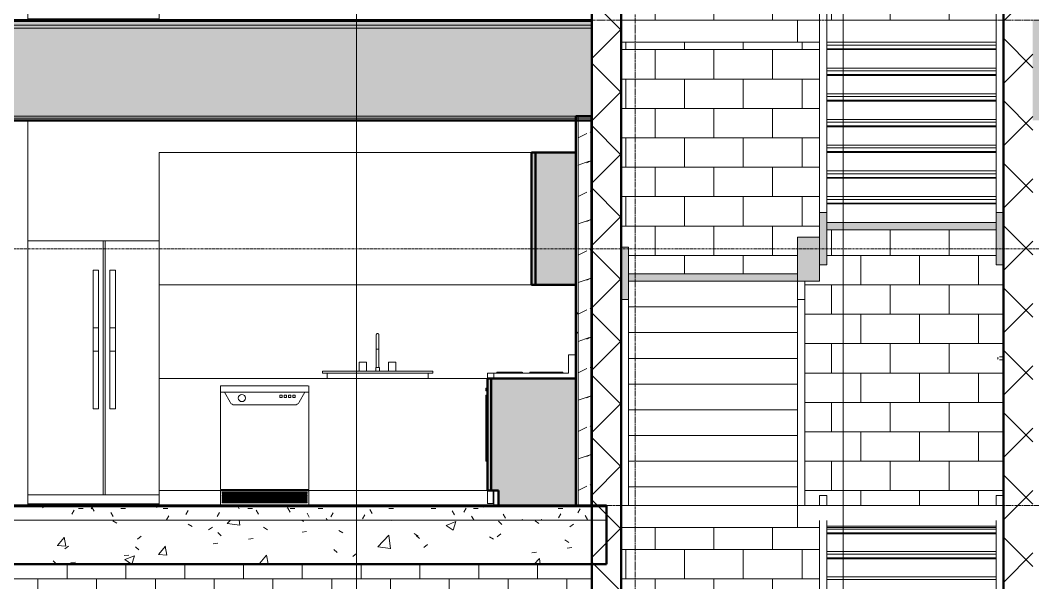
# Model space of a CAD drawing. Header units: inches. Extents: x -4168 to 1833, y -300 to 637.
# Drawn here: x -419.7 to -144.2, y 114.9 to 268 of the extents above; entities that cross this region are included whole.
import ezdxf

# ---------------------------------------------------------------- set-up
doc = ezdxf.new("R2010")
doc.units = ezdxf.units.IN
doc.header["$MEASUREMENT"] = 0
doc.linetypes.add('Aligning Line 1_8_', pattern=[0.25, 0.125, -0.125])
doc.linetypes.add('Grid Line 1_2_', pattern=[0.875, 0.5, -0.125, 0.125, -0.125])
for name, color, linetype, lineweight in [('0-3', 55, 'Continuous', 9), ('0-4', 135, 'Continuous', 13), ('0-5', 170, 'Continuous', 5), ('A-DOOR-4', 250, 'Continuous', 9), ('A-FLOR-1', 8, 'Continuous', 5), ('A-FLOR-2', 31, 'Continuous', 5), ('A-FLOR-3', 251, 'Continuous', 5), ('A-FLOR-7', 192, 'Continuous', 50), ('A-FLOR-8', 135, 'Continuous', 13), ('A-FLOR-LEVL-1', 51, 'Grid Line 1_2_', 9), ('A-FLOR-MCUT', 51, 'Continuous', 13), ('A-FLOR-PATT-1', 8, 'Continuous', 9), ('A-WALL-1', 10, 'Continuous', 50), ('A-WALL-2', 7, 'Continuous', 13), ('A-WALL-3', 135, 'Continuous', 13), ('A-WALL-4', 252, 'Continuous', 13), ('A-WALL-PATT-1', 250, 'Continuous', 9), ('A-WALL-PATT-2', 253, 'Continuous', 9), ('A-WALL-PATT-3', 55, 'Continuous', 9), ('A-WALL-PATT-4', 45, 'Continuous', 9), ('G-ANNO-SYMB', 111, 'Aligning Line 1_8_', 9), ('G-ANNO-SYMB-1', 111, 'Continuous', 9), ('P-SANR-FIXT-1', 55, 'Continuous', 9), ('Q-CASE-1', 55, 'Continuous', 9), ('Q-CASE-2', 9, 'Continuous', 9), ('Q-CASE-3', 10, 'Continuous', 50), ('Q-SPCQ-1', 55, 'Continuous', 9), ('S-GRID-1', 1, 'Grid Line 1_2_', 9), ('S-STRS-1', 55, 'Continuous', 9), ('S-STRS-2', 8, 'Continuous', 5), ('S-STRS-3', 250, 'Continuous', 9)]:
    doc.layers.add(name, color=color, linetype=linetype, lineweight=lineweight)
pattern_1 = [(45, (-10964.796, 146.633), (-8.48528, 8.48528), []), (135, (-10964.796, 146.633), (-8.48528, -8.48528), [])]
pattern_2 = [(0, (317.997, 146.633), (15.36, 3.84), [1.267, -10.253, 1.267, -10.253, -61.44]), (0, (317.997, 146.633), (15.36, 3.84), [-23.04, 1.267, -21.773, 1.267, -10.253, -26.88]), (0, (317.997, 146.633), (15.36, 3.84), [-57.6, 1.267, -6.413, 1.267, -17.933]), (120, (323.757, 148.553), (-11.005538, 11.38215), [1.267, -10.253, 1.267, -10.253, -61.44]), (120, (323.757, 148.553), (-11.005538, 11.38215), [-23.04, 1.267, -21.773, 1.267, -10.253, -26.88]), (120, (323.757, 148.553), (-11.005538, 11.38215), [-57.6, 1.267, -6.413, 1.267, -17.933]), (240, (325.677, 156.233), (-4.354462, -15.22215), [1.267, -10.253, 1.267, -10.253, -61.44]), (240, (325.677, 156.233), (-4.354462, -15.22215), [-23.04, 1.267, -21.773, 1.267, -10.253, -26.88]), (240, (325.677, 156.233), (-4.354462, -15.22215), [-57.6, 1.267, -6.413, 1.267, -17.933])]

# ---------------------------------------------------------------- blocks, each defined once
blk = doc.blocks.new('Refrigerator_-_Side-by-Side_6047 - 36_ X 30_-V50-BUILDING SECTION - EAST_WEST AT RAMP - LOOKING SOUTH')
at = {"layer": 'Q-SPCQ-1'}
for p, q in [((-11700.44, 208), (-11700.44, 138.87)), ((-11679.94, 208), (-11700.44, 208)), ((-11679.44, 208), (-11679.94, 208)), ((-11679.94, 138.87), (-11679.94, 208)), ((-11679.44, 208), (-11679.44, 138.87)), ((-11664.69, 208), (-11679.44, 208)), ((-11664.69, 138.87), (-11664.69, 208)), ((-11682.72, 184.29), (-11682.72, 200)), ((-11682.72, 200), (-11681.2, 200)), ((-11681.2, 200), (-11681.2, 184.29)), ((-11678.18, 184.29), (-11678.18, 200)), ((-11676.66, 200), (-11678.18, 200)), ((-11676.66, 200), (-11676.66, 184.29)), ((-11682.72, 177.94), (-11682.72, 184.29)), ((-11682.72, 184.29), (-11681.2, 184.29)), ((-11681.2, 184.29), (-11681.2, 177.94)), ((-11678.18, 177.94), (-11678.18, 184.29)), ((-11676.66, 184.29), (-11678.18, 184.29)), ((-11676.66, 184.29), (-11676.66, 177.94)), ((-11682.72, 162.23), (-11682.72, 177.94)), ((-11682.72, 177.94), (-11681.2, 177.94)), ((-11681.2, 177.94), (-11681.2, 162.23)), ((-11678.18, 162.23), (-11678.18, 177.94)), ((-11676.66, 177.94), (-11678.18, 177.94)), ((-11676.66, 177.94), (-11676.66, 162.23)), ((-11682.72, 162.23), (-11681.2, 162.23)), ((-11676.66, 162.23), (-11678.18, 162.23)), ((-11700.44, 136.37), (-11700.44, 138.87)), ((-11700.44, 138.87), (-11679.94, 138.87)), ((-11679.44, 138.87), (-11679.94, 138.87)), ((-11679.44, 138.87), (-11664.69, 138.87)), ((-11664.69, 138.87), (-11664.69, 136.37)), ((-11700.44, 136.37), (-11664.69, 136.37)), ((-11700.44, 136), (-11700.44, 136.37)), ((-11664.69, 136.37), (-11664.69, 136))]:
    blk.add_line(p, q, dxfattribs=at)
blk = doc.blocks.new('Range - 24_ x 24_-V51-BUILDING SECTION - EAST_WEST AT RAMP - LOOKING SOUTH')
at = {"layer": 'Q-SPCQ-1'}
for p, q in [((-11551.36, 177), (-11553.36, 177)), ((-11553.36, 177), (-11553.36, 172)), ((-11575.36, 170.5), (-11575.36, 172)), ((-11575.36, 172), (-11573.61, 172)), ((-11573.61, 170.5), (-11573.61, 172)), ((-11553.36, 172), (-11573.61, 172)), ((-11573.61, 172), (-11573.61, 170.5)), ((-11572.86, 172.25), (-11572.86, 172)), ((-11572.81, 172.25), (-11569.36, 172.25)), ((-11569.36, 172.25), (-11565.92, 172.25)), ((-11565.86, 172), (-11565.86, 172.25)), ((-11563.86, 172.25), (-11563.86, 172)), ((-11563.86, 172.25), (-11559.36, 172.25)), ((-11559.36, 172.25), (-11554.86, 172.25)), ((-11554.86, 172), (-11554.86, 172.25)), ((-11575.86, 167.15), (-11575.86, 167.9)), ((-11575.86, 167.9), (-11575.36, 167.9)), ((-11575.86, 167.15), (-11575.36, 167.15)), ((-11575.86, 148), (-11575.86, 166)), ((-11575.86, 166), (-11575.36, 166)), ((-11575.86, 148), (-11575.36, 148)), ((-11575.36, 136.5), (-11575.36, 140)), ((-11573.86, 140), (-11573.86, 136.5)), ((-11573.61, 136), (-11573.61, 140)), ((-11575.36, 136.5), (-11573.86, 136.5))]:
    blk.add_line(p, q, dxfattribs=at)
blk = doc.blocks.new('OD_CW_Base Cabinet - OD_CW_Base Cabinet-2082503-BUILDING SECTION - EAST_WEST AT RAMP - LOOKING SOUTH')
at = {"layer": 'Q-CASE-1'}
for p, q in [((-11575.36, 170.5), (-11664.69, 170.5)), ((-11664.69, 140), (-11575.36, 140))]:
    blk.add_line(p, q, dxfattribs=at)
blk = doc.blocks.new('Sink Kitchen-Single - 30_ x 21_-V36-BUILDING SECTION - EAST_WEST AT RAMP - LOOKING SOUTH')
at = {"layer": 'P-SANR-FIXT-1'}
for p, q in [((-10073.02, 43.88), (-10073.02, 37.5)), ((-10073.02, 43.88), (-10073.02, 42.5)), ((-10072.64, 42.5), (-10073.01, 42.5)), ((-10072.28, 42.5), (-10072.64, 42.5)), ((-10072.27, 37.5), (-10072.27, 43.88)), ((-10072.27, 42.5), (-10072.27, 43.88)), ((-10077.64, 39), (-10077.64, 36.5)), ((-10077.64, 39), (-10075.64, 39)), ((-10075.64, 36.5), (-10075.64, 39)), ((-10069.64, 39), (-10069.64, 36.5)), ((-10069.64, 39), (-10067.64, 39)), ((-10067.64, 36.5), (-10067.64, 39)), ((-10087.64, 36.5), (-10057.64, 36.5)), ((-10087.64, 36), (-10087.64, 36.5)), ((-10057.64, 36), (-10087.64, 36)), ((-10086.39, 36), (-10086.39, 34.5)), ((-10073.14, 37.5), (-10073.14, 36.5)), ((-10073.14, 37.5), (-10072.14, 37.5)), ((-10072.14, 36.5), (-10072.14, 37.5)), ((-10058.89, 34.5), (-10058.89, 36)), ((-10057.64, 36), (-10057.64, 36.5))]:
    blk.add_line(p, q, dxfattribs=at)
at = {"layer": 'P-SANR-FIXT-1', "flags": 128}
for points in [[(-10073.02, 46.38), (-10073.02, 46.39), (-10073.02, 46.4), (-10073.01, 46.42), (-10073.01, 46.43), (-10073.01, 46.45), (-10073.01, 46.46), (-10073, 46.48), (-10073, 46.49), (-10072.99, 46.51), (-10072.99, 46.52), (-10072.98, 46.53), (-10072.98, 46.55), (-10072.97, 46.56), (-10072.96, 46.57), (-10072.95, 46.59), (-10072.94, 46.6), (-10072.93, 46.61), (-10072.92, 46.62), (-10072.91, 46.63), (-10072.9, 46.64), (-10072.89, 46.65), (-10072.88, 46.66), (-10072.87, 46.67), (-10072.86, 46.68), (-10072.85, 46.69), (-10072.83, 46.7), (-10072.82, 46.71), (-10072.81, 46.71), (-10072.79, 46.72), (-10072.78, 46.72), (-10072.76, 46.73), (-10072.75, 46.73), (-10072.74, 46.74), (-10072.72, 46.74), (-10072.71, 46.74), (-10072.69, 46.75), (-10072.68, 46.75), (-10072.66, 46.75), (-10072.65, 46.75), (-10072.64, 46.75)], [(-10073.02, 46.38), (-10073.02, 46.37), (-10073.02, 46.37), (-10073.02, 46.36), (-10073.02, 46.34), (-10073.02, 46.33), (-10073.02, 46.3), (-10073.02, 46.28), (-10073.02, 46.25), (-10073.02, 46.21), (-10073.02, 46.18), (-10073.02, 46.14), (-10073.02, 46.09), (-10073.02, 46.04), (-10073.02, 45.99), (-10073.02, 45.94), (-10073.02, 45.88), (-10073.02, 45.82), (-10073.02, 45.75), (-10073.02, 45.69), (-10073.02, 45.62), (-10073.02, 45.54), (-10073.02, 45.47), (-10073.02, 45.39), (-10073.02, 45.31), (-10073.02, 45.23), (-10073.02, 45.14), (-10073.02, 45.05), (-10073.02, 44.96), (-10073.02, 44.87), (-10073.02, 44.78), (-10073.02, 44.69), (-10073.02, 44.59), (-10073.02, 44.5), (-10073.02, 44.4), (-10073.02, 44.3), (-10073.02, 44.2), (-10073.02, 44.1), (-10073.02, 44), (-10073.02, 43.9), (-10073.02, 43.88)], [(-10073.02, 46.3), (-10073.02, 46.32), (-10073.02, 46.34), (-10073.02, 46.35), (-10073.02, 46.36), (-10073.02, 46.37), (-10073.02, 46.37)], [(-10073.02, 43.88), (-10073.02, 43.97), (-10073.02, 44.07), (-10073.02, 44.17), (-10073.02, 44.27), (-10073.02, 44.37), (-10073.02, 44.47), (-10073.02, 44.57), (-10073.02, 44.66), (-10073.02, 44.76), (-10073.02, 44.85), (-10073.02, 44.94), (-10073.02, 45.03), (-10073.02, 45.12), (-10073.02, 45.2), (-10073.02, 45.29), (-10073.02, 45.37), (-10073.02, 45.45), (-10073.02, 45.52), (-10073.02, 45.6), (-10073.02, 45.67), (-10073.02, 45.74), (-10073.02, 45.8), (-10073.02, 45.86), (-10073.02, 45.92), (-10073.02, 45.98), (-10073.02, 46.03), (-10073.02, 46.08), (-10073.02, 46.13), (-10073.02, 46.17)], [(-10072.64, 46.75), (-10072.63, 46.75), (-10072.61, 46.75), (-10072.6, 46.75), (-10072.58, 46.75), (-10072.57, 46.74), (-10072.55, 46.74), (-10072.54, 46.74), (-10072.52, 46.73), (-10072.51, 46.73), (-10072.5, 46.72), (-10072.48, 46.71), (-10072.47, 46.71), (-10072.46, 46.7), (-10072.44, 46.69), (-10072.43, 46.68), (-10072.42, 46.68), (-10072.41, 46.67), (-10072.4, 46.66), (-10072.38, 46.65), (-10072.37, 46.64), (-10072.36, 46.63), (-10072.35, 46.61), (-10072.34, 46.6), (-10072.34, 46.59), (-10072.33, 46.58), (-10072.32, 46.56), (-10072.31, 46.55), (-10072.3, 46.54), (-10072.3, 46.52), (-10072.29, 46.51), (-10072.29, 46.5), (-10072.28, 46.48), (-10072.28, 46.47), (-10072.28, 46.45), (-10072.27, 46.44), (-10072.27, 46.42), (-10072.27, 46.41), (-10072.27, 46.39), (-10072.27, 46.38), (-10072.27, 46.38)], [(-10072.27, 43.88), (-10072.27, 43.97), (-10072.27, 44.07), (-10072.27, 44.17), (-10072.27, 44.27), (-10072.27, 44.37), (-10072.27, 44.47), (-10072.27, 44.57), (-10072.27, 44.66), (-10072.27, 44.76), (-10072.27, 44.85), (-10072.27, 44.94), (-10072.27, 45.03), (-10072.27, 45.12), (-10072.27, 45.2), (-10072.27, 45.29), (-10072.27, 45.37), (-10072.27, 45.45), (-10072.27, 45.52), (-10072.27, 45.6), (-10072.27, 45.67), (-10072.27, 45.74), (-10072.27, 45.8), (-10072.27, 45.86), (-10072.27, 45.92), (-10072.27, 45.98), (-10072.27, 46.03), (-10072.27, 46.08), (-10072.27, 46.13), (-10072.27, 46.17), (-10072.27, 46.21), (-10072.27, 46.24), (-10072.27, 46.27), (-10072.27, 46.3), (-10072.27, 46.32), (-10072.27, 46.34), (-10072.27, 46.35), (-10072.27, 46.36), (-10072.27, 46.37), (-10072.27, 46.37), (-10072.27, 46.38)], [(-10072.27, 46.37), (-10072.27, 46.37), (-10072.27, 46.36), (-10072.27, 46.34), (-10072.27, 46.33), (-10072.27, 46.3), (-10072.27, 46.28)], [(-10072.27, 46.14), (-10072.27, 46.09), (-10072.27, 46.04), (-10072.27, 45.99), (-10072.27, 45.94), (-10072.27, 45.88), (-10072.27, 45.82), (-10072.27, 45.75), (-10072.27, 45.69), (-10072.27, 45.62), (-10072.27, 45.54), (-10072.27, 45.47), (-10072.27, 45.39), (-10072.27, 45.31), (-10072.27, 45.23), (-10072.27, 45.14), (-10072.27, 45.05), (-10072.27, 44.96), (-10072.27, 44.87), (-10072.27, 44.78), (-10072.27, 44.69), (-10072.27, 44.59), (-10072.27, 44.5), (-10072.27, 44.4), (-10072.27, 44.3), (-10072.27, 44.2), (-10072.27, 44.1), (-10072.27, 44), (-10072.27, 43.9), (-10072.27, 43.88)]]:
    blk.add_lwpolyline(points, dxfattribs=at)
blk = doc.blocks.new('Dishwasher_15404 - 34_ counter-V52-BUILDING SECTION - EAST_WEST AT RAMP - LOOKING SOUTH')
at = {"layer": 'Q-SPCQ-1'}
for p, q in [((-11648.02, 168.5), (-11648.02, 166.79)), ((-11648.02, 168.5), (-11647.83, 168.5)), ((-11647.83, 168.5), (-11625.1, 168.5)), ((-11625.1, 168.5), (-11624.17, 168.5)), ((-11624.02, 166.79), (-11624.02, 168.5)), ((-11647.83, 166.79), (-11648.02, 166.79)), ((-11648.02, 166.79), (-11648.02, 140.33)), ((-11648.02, 166.79), (-11647.83, 166.79)), ((-11646.93, 166.79), (-11647.83, 166.79)), ((-11647.83, 166.79), (-11646.93, 166.79)), ((-11625.12, 166.79), (-11646.93, 166.79)), ((-11646.93, 166.79), (-11645.42, 164.06)), ((-11631.28, 165.94), (-11631.87, 165.94)), ((-11631.87, 165.94), (-11631.87, 165.35)), ((-11631.87, 165.35), (-11631.28, 165.35)), ((-11631.28, 165.35), (-11631.28, 165.94)), ((-11630.1, 165.94), (-11630.69, 165.94)), ((-11630.69, 165.94), (-11630.69, 165.35)), ((-11630.69, 165.35), (-11630.1, 165.35)), ((-11630.1, 165.35), (-11630.1, 165.94)), ((-11628.92, 165.94), (-11629.51, 165.94)), ((-11629.51, 165.94), (-11629.51, 165.35)), ((-11629.51, 165.35), (-11628.92, 165.35)), ((-11628.92, 165.35), (-11628.92, 165.94)), ((-11627.74, 165.94), (-11628.33, 165.94)), ((-11628.33, 165.94), (-11628.33, 165.35)), ((-11628.33, 165.35), (-11627.74, 165.35)), ((-11627.74, 165.35), (-11627.74, 165.94)), ((-11626.63, 164.06), (-11625.12, 166.79)), ((-11625.12, 166.79), (-11624.22, 166.79)), ((-11624.22, 166.79), (-11624.02, 166.79)), ((-11624.02, 140.33), (-11624.02, 166.79)), ((-11644.21, 163.35), (-11627.84, 163.35)), ((-11647.83, 140.33), (-11648.02, 140.33)), ((-11648.02, 139.94), (-11648.02, 140)), ((-11624.02, 139.94), (-11648.02, 139.94)), ((-11648.02, 139.94), (-11648.02, 136)), ((-11624.22, 140.33), (-11647.83, 140.33)), ((-11647.6, 139.39), (-11647.6, 139.59)), ((-11647.6, 139.59), (-11646.45, 139.59)), ((-11646.45, 139.39), (-11647.6, 139.39)), ((-11647.6, 139), (-11647.6, 139.2)), ((-11647.6, 139.2), (-11646.45, 139.2)), ((-11646.45, 139), (-11647.6, 139)), ((-11647.6, 138.61), (-11647.6, 138.8)), ((-11647.6, 138.8), (-11646.45, 138.8)), ((-11646.45, 138.61), (-11647.6, 138.61)), ((-11647.6, 138.21), (-11647.6, 138.41)), ((-11647.6, 138.41), (-11646.45, 138.41)), ((-11646.45, 138.21), (-11647.6, 138.21)), ((-11647.6, 137.82), (-11647.6, 138.02)), ((-11647.6, 138.02), (-11646.45, 138.02)), ((-11646.45, 137.82), (-11647.6, 137.82)), ((-11646.45, 139.94), (-11625.6, 139.94)), ((-11646.45, 139.59), (-11625.6, 139.59)), ((-11625.6, 139.39), (-11646.45, 139.39)), ((-11646.45, 139.2), (-11625.6, 139.2)), ((-11625.6, 139), (-11646.45, 139)), ((-11646.45, 138.8), (-11625.6, 138.8)), ((-11625.6, 138.61), (-11646.45, 138.61)), ((-11646.45, 138.41), (-11625.6, 138.41)), ((-11625.6, 138.21), (-11646.45, 138.21)), ((-11646.45, 138.02), (-11625.6, 138.02)), ((-11625.6, 137.82), (-11646.45, 137.82)), ((-11625.6, 139.59), (-11624.45, 139.59)), ((-11624.45, 139.39), (-11625.6, 139.39)), ((-11625.6, 139.2), (-11624.45, 139.2)), ((-11624.45, 139), (-11625.6, 139)), ((-11625.6, 138.8), (-11624.45, 138.8)), ((-11624.45, 138.61), (-11625.6, 138.61)), ((-11625.6, 138.41), (-11624.45, 138.41)), ((-11624.45, 138.21), (-11625.6, 138.21)), ((-11625.6, 138.02), (-11624.45, 138.02)), ((-11624.45, 137.82), (-11625.6, 137.82)), ((-11624.45, 139.59), (-11624.45, 139.39)), ((-11624.45, 139.2), (-11624.45, 139)), ((-11624.45, 138.8), (-11624.45, 138.61)), ((-11624.45, 138.41), (-11624.45, 138.21)), ((-11624.45, 138.02), (-11624.45, 137.82)), ((-11624.02, 140.33), (-11624.22, 140.33)), ((-11624.02, 139.94), (-11624.02, 140)), ((-11624.02, 136), (-11624.02, 139.94)), ((-11647.6, 137.43), (-11647.6, 137.62)), ((-11647.6, 137.62), (-11646.45, 137.62)), ((-11646.45, 137.43), (-11647.6, 137.43)), ((-11647.6, 137.03), (-11647.6, 137.23)), ((-11647.6, 137.23), (-11646.45, 137.23)), ((-11646.45, 137.03), (-11647.6, 137.03)), ((-11647.6, 136.64), (-11647.6, 136.84)), ((-11647.6, 136.84), (-11646.45, 136.84)), ((-11646.45, 136.64), (-11647.6, 136.64)), ((-11646.45, 137.62), (-11625.6, 137.62)), ((-11625.6, 137.43), (-11646.45, 137.43)), ((-11646.45, 137.23), (-11625.6, 137.23)), ((-11625.6, 137.03), (-11646.45, 137.03)), ((-11646.45, 136.84), (-11625.6, 136.84)), ((-11625.6, 136.64), (-11646.45, 136.64)), ((-11625.6, 137.62), (-11624.45, 137.62)), ((-11624.45, 137.43), (-11625.6, 137.43)), ((-11625.6, 137.23), (-11624.45, 137.23)), ((-11624.45, 137.03), (-11625.6, 137.03)), ((-11625.6, 136.84), (-11624.45, 136.84)), ((-11624.45, 136.64), (-11625.6, 136.64)), ((-11624.45, 137.62), (-11624.45, 137.43)), ((-11624.45, 137.23), (-11624.45, 137.03)), ((-11624.45, 136.84), (-11624.45, 136.64))]:
    blk.add_line(p, q, dxfattribs=at)
for centre, radius, start, end in [((-11642.22, 165.2), 0.984, 90, 270), ((-11642.22, 165.2), 0.984, 270, 90), ((-11644.21, 164.72), 1.38, 209, 270), ((-11627.84, 164.72), 1.38, 270, 331)]:
    blk.add_arc(centre, radius, start, end, dxfattribs=at)
blk = doc.blocks.new('OD_CW_Base Cabinet - OD_CW_Base Cabinet-1965639-BUILDING SECTION - EAST_WEST AT RAMP - LOOKING SOUTH')
at = {"layer": 'Q-CASE-2'}
for points in [[(-11574.36, 140), (-11574.36, 170.5), (-11575.36, 170.5), (-11575.36, 140)], [(-11572.36, 136), (-11551.36, 136), (-11551.36, 170.5), (-11574.36, 170.5), (-11574.36, 140), (-11572.36, 140), (-11572.36, 138.22)]]:
    blk.add_hatch(color=256, dxfattribs=at).paths.add_polyline_path(points, flags=0)
at = {"layer": 'Q-CASE-3'}
for p, q in [((-11575.36, 170.5), (-11575.36, 140)), ((-11574.36, 170.5), (-11575.36, 170.5)), ((-11574.36, 140), (-11574.36, 170.5)), ((-11574.36, 170.5), (-11574.36, 140)), ((-11551.36, 170.5), (-11574.36, 170.5)), ((-11551.36, 136), (-11551.36, 170.5)), ((-11575.36, 140), (-11574.36, 140)), ((-11574.36, 140), (-11572.36, 140)), ((-11572.36, 140), (-11572.36, 136)), ((-11572.36, 136), (-11551.36, 136))]:
    blk.add_line(p, q, dxfattribs=at)
blk = doc.blocks.new('OD_CW_Upper Cabinet - OD_CW_Upper Cabinet-1965667-BUILDING SECTION - EAST_WEST AT RAMP - LOOKING SOUTH')
at = {"layer": 'Q-CASE-2'}
for points in [[(-11563.36, 196), (-11562.36, 196), (-11562.36, 232), (-11563.36, 232), (-11563.36, 206.1)], [(-11551.36, 196), (-11551.36, 232), (-11562.36, 232), (-11562.36, 196), (-11557.6, 196)]]:
    blk.add_hatch(color=256, dxfattribs=at).paths.add_polyline_path(points, flags=0)
at = {"layer": 'Q-CASE-3'}
for p, q in [((-11563.36, 232), (-11563.36, 196)), ((-11562.36, 232), (-11563.36, 232)), ((-11562.36, 196), (-11562.36, 232)), ((-11562.36, 232), (-11562.36, 196)), ((-11551.36, 232), (-11562.36, 232)), ((-11551.36, 196), (-11551.36, 232)), ((-11563.36, 196), (-11562.36, 196)), ((-11562.36, 196), (-11551.36, 196))]:
    blk.add_line(p, q, dxfattribs=at)
blk = doc.blocks.new('OD_CW_Upper Cabinet - OD_CW_Upper Cabinet-2082473-BUILDING SECTION - EAST_WEST AT RAMP - LOOKING SOUTH')
at = {"layer": 'Q-CASE-1'}
for p, q in [((-11563.36, 232), (-11664.69, 232)), ((-11664.69, 232), (-11664.69, 208)), ((-11664.69, 196), (-11563.36, 196))]:
    blk.add_line(p, q, dxfattribs=at)
blk = doc.blocks.new('CTR - 1st Phase - Unit Layouts_rvt-2-BUILDING SECTION - EAST_WEST AT RAMP - LOOKING SOUTH')
at = {"layer": 'A-WALL-3'}
blk.add_line((-11700.44, 240.75), (-11700.44, 208), dxfattribs=at)
at = {"layer": '0-3'}
for name, p in [('Refrigerator_-_Side-by-Side_6047 - 36_ X 30_-V50-BUILDING SECTION - EAST_WEST AT RAMP - LOOKING SOUTH', (0, 132)), ('OD_CW_Upper Cabinet - OD_CW_Upper Cabinet-2082473-BUILDING SECTION - EAST_WEST AT RAMP - LOOKING SOUTH', (0, 0)), ('OD_CW_Upper Cabinet - OD_CW_Upper Cabinet-1965667-BUILDING SECTION - EAST_WEST AT RAMP - LOOKING SOUTH', (0, 0)), ('Refrigerator_-_Side-by-Side_6047 - 36_ X 30_-V50-BUILDING SECTION - EAST_WEST AT RAMP - LOOKING SOUTH', (0, 0)), ('Sink Kitchen-Single - 30_ x 21_-V36-BUILDING SECTION - EAST_WEST AT RAMP - LOOKING SOUTH', (-1532.65, 136)), ('Range - 24_ x 24_-V51-BUILDING SECTION - EAST_WEST AT RAMP - LOOKING SOUTH', (0, 0)), ('OD_CW_Base Cabinet - OD_CW_Base Cabinet-2082503-BUILDING SECTION - EAST_WEST AT RAMP - LOOKING SOUTH', (0, 0)), ('Dishwasher_15404 - 34_ counter-V52-BUILDING SECTION - EAST_WEST AT RAMP - LOOKING SOUTH', (0, 0)), ('OD_CW_Base Cabinet - OD_CW_Base Cabinet-1965639-BUILDING SECTION - EAST_WEST AT RAMP - LOOKING SOUTH', (0, 0))]:
    blk.add_blockref(name, p, dxfattribs=at)
blk = doc.blocks.new('CTR - 1st Phase - Common Walls_rvt-2-BUILDING SECTION - EAST_WEST AT RAMP - LOOKING SOUTH')
at = {"layer": 'A-WALL-4'}
blk.add_hatch(color=256, dxfattribs=at).paths.add_polyline_path([(-11546.99, 136), (-11546.99, 240.75), (-11547.24, 240.75), (-11547.24, 136)], flags=0)
at = {"layer": 'A-WALL-PATT-1'}
h = blk.add_hatch(dxfattribs=at)
h.set_pattern_fill('FP_20', color=256, style=0, pattern_type=2)
h.set_pattern_definition([(0, (-10964.796, 146.633), (30.72, 7.68), [1.267, -21.773, 1.267, -21.773, -122.88]), (0, (-10964.796, 146.633), (30.72, 7.68), [-46.08, 1.267, -44.813, 1.267, -21.773, -53.76]), (0, (-10964.796, 146.633), (30.72, 7.68), [-115.2, 1.267, -14.093, 1.267, -37.133]), (120, (-10953.276, 150.473), (-22.011075, 22.7643), [1.267, -21.773, 1.267, -21.773, -122.88]), (120, (-10953.276, 150.473), (-22.011075, 22.7643), [-46.08, 1.267, -44.813, 1.267, -21.773, -53.76]), (120, (-10953.276, 150.473), (-22.011075, 22.7643), [-115.2, 1.267, -14.093, 1.267, -37.133]), (240, (-10949.436, 165.833), (-8.708925, -30.4443), [1.267, -21.773, 1.267, -21.773, -122.88]), (240, (-10949.436, 165.833), (-8.708925, -30.4443), [-46.08, 1.267, -44.813, 1.267, -21.773, -53.76]), (240, (-10949.436, 165.833), (-8.708925, -30.4443), [-115.2, 1.267, -14.093, 1.267, -37.133])])
h.paths.add_polyline_path([(-11551.36, 136), (-11550.74, 136), (-11550.74, 240.75), (-11551.36, 240.75), (-11551.36, 140)], flags=0)
at = {"layer": 'A-WALL-PATT-2'}
h = blk.add_hatch(dxfattribs=at)
h.set_pattern_fill('FP_23', color=256, style=0, pattern_type=2)
h.set_pattern_definition([(216.87, (-10958.398, 162.627), (47.980943, 31.987086), [7.997, -71.971]), (206.565, (-10948.802, 157.829), (-15.99371, -15.99413), [17.881, -17.881]), (198.435, (-10948.802, 149.832), (-31.98674, -15.99388), [10.115, -40.461])])
h.paths.add_polyline_path([(-11547.24, 136), (-11547.24, 241.87), (-11550.74, 241.87), (-11550.74, 136)], flags=0)
at = {"layer": 'A-WALL-1'}
for p, q in [((-11551.36, 241.87), (-11551.36, 136)), ((-11546.99, 241.87), (-11551.36, 241.87)), ((-11546.99, 136), (-11546.99, 241.87)), ((-11551.36, 136), (-11546.99, 136))]:
    blk.add_line(p, q, dxfattribs=at)
at = {"layer": 'A-WALL-2'}
for p, q in [((-11550.74, 136), (-11550.74, 241.87)), ((-11547.24, 136), (-11547.24, 241.87))]:
    blk.add_line(p, q, dxfattribs=at)
blk = doc.blocks.new('HOLLOW METAL - STAIR DOOR-2008640-BUILDING SECTION - EAST_WEST AT RAMP - LOOKING SOUTH')
at = {"layer": 'A-DOOR-4'}
for p, q in [((-11434.99, 176.39), (-11435.49, 176.39)), ((-11435.49, 175.61), (-11434.99, 175.61))]:
    blk.add_line(p, q, dxfattribs=at)
at = {"layer": 'A-DOOR-4', "flags": 128}
for points in [[(-11435.49, 176.39), (-11435.51, 176.39), (-11435.53, 176.39), (-11435.56, 176.39), (-11435.58, 176.39), (-11435.6, 176.39), (-11435.63, 176.39), (-11435.65, 176.39), (-11435.67, 176.39), (-11435.69, 176.39), (-11435.72, 176.39), (-11435.74, 176.39), (-11435.76, 176.39), (-11435.78, 176.39), (-11435.8, 176.39), (-11435.82, 176.39), (-11435.84, 176.39), (-11435.86, 176.39), (-11435.87, 176.39), (-11435.89, 176.39), (-11435.91, 176.39), (-11435.93, 176.39), (-11435.94, 176.39), (-11435.96, 176.39), (-11435.97, 176.39), (-11435.98, 176.39), (-11435.99, 176.39), (-11436.01, 176.39), (-11436.02, 176.39), (-11436.03, 176.39), (-11436.04, 176.39), (-11436.04, 176.39), (-11436.05, 176.39), (-11436.06, 176.39), (-11436.06, 176.39), (-11436.07, 176.39), (-11436.07, 176.39), (-11436.07, 176.39), (-11436.08, 176.39), (-11436.08, 176.39)], [(-11436.08, 175.61), (-11436.08, 175.61), (-11436.07, 175.61), (-11436.07, 175.61), (-11436.07, 175.61), (-11436.06, 175.61), (-11436.06, 175.61), (-11436.05, 175.61), (-11436.05, 175.61), (-11436.04, 175.61), (-11436.03, 175.61), (-11436.02, 175.61), (-11436.01, 175.61), (-11436, 175.61), (-11435.99, 175.61), (-11435.97, 175.61), (-11435.96, 175.61), (-11435.94, 175.61), (-11435.93, 175.61), (-11435.91, 175.61), (-11435.9, 175.61), (-11435.88, 175.61), (-11435.86, 175.61), (-11435.84, 175.61), (-11435.82, 175.61), (-11435.8, 175.61), (-11435.78, 175.61), (-11435.76, 175.61), (-11435.74, 175.61), (-11435.72, 175.61), (-11435.7, 175.61), (-11435.68, 175.61), (-11435.65, 175.61), (-11435.63, 175.61), (-11435.61, 175.61), (-11435.59, 175.61), (-11435.56, 175.61), (-11435.54, 175.61), (-11435.52, 175.61), (-11435.49, 175.61), (-11435.49, 175.61)]]:
    blk.add_lwpolyline(points, dxfattribs=at)
at = {"layer": 'A-DOOR-4'}
for start, end in [(82.7725, 90), (150, 180), (180, 210), (270, 277.2275)]:
    blk.add_arc((-11436.08, 176), 0.394, start, end, dxfattribs=at)
blk = doc.blocks.new('CTR - 1st Phase -Stairs _ Elevators_rvt-2-BUILDING SECTION - EAST_WEST AT RAMP - LOOKING SOUTH')
at = {"layer": 'A-WALL-PATT-3'}
h = blk.add_hatch(dxfattribs=at)
h.set_pattern_fill('FP_42', color=256, style=0, pattern_type=2)
h.set_pattern_definition([(0, (-11430.989, -148), (0, 8), []), (90, (-11430.989, -148), (-8, 8), [8, -8])])
h.paths.add_polyline_path([(-11434.99, -128), (-11434.99, -88.39), (-11436.22, -88.36), (-11436.37, -88.26), (-11436.42, -88.2), (-11436.42, -87.8), (-11436.25, -87.65), (-11436.07, -87.62), (-11435.86, -87.61), (-11434.99, -87.61), (-11434.99, -68.72), (-11436.99, -68.72), (-11436.99, -62.63), (-11482.99, -62.63), (-11482.99, -66.33), (-11484.99, -66.33), (-11484.99, -69.63), (-11488.99, -69.63), (-11488.99, -128)], flags=0)
h.paths.add_polyline_path([(-11436.07, -88.32), (-11436.09, -88.28), (-11436.07, -88.32)], flags=0)
h.paths.add_polyline_path([(-11435.49, -88.2), (-11435.52, -87.9), (-11435.55, -88), (-11435.51, -88.1)], flags=0)
h.paths.add_polyline_path([(-11536.99, -60.63), (-11490.99, -60.63), (-11490.99, -57.63), (-11484.99, -57.63), (-11484.99, -6), (-11538.99, -6), (-11538.99, -57.63), (-11536.99, -57.63)], flags=0)
h.paths.add_polyline_path([(-11438.99, 0), (-11436.99, 0), (-11436.99, 1.64), (-11434.99, 1.64), (-11434.99, 64.02), (-11436.99, 64.02), (-11436.99, 73.43), (-11482.99, 73.43), (-11482.99, 64.02), (-11484.99, 64.02), (-11484.99, 59.57), (-11488.79, 59.57), (-11488.79, 0), (-11484.99, 0), (-11484.99, 1.64), (-11482.99, 1.64), (-11482.99, 0)], flags=0)
h.paths.add_polyline_path([(-11538.79, 0), (-11538.79, 68.96), (-11536.79, 68.96), (-11536.79, 61.71), (-11490.79, 61.71), (-11490.79, 71.57), (-11484.99, 71.57), (-11484.99, 130), (-11538.99, 130), (-11538.99, 0)], flags=0)
h.paths.add_polyline_path([(-11436.99, 136), (-11436.99, 138.7), (-11434.99, 138.7), (-11434.99, 175.61), (-11436.22, 175.64), (-11436.37, 175.74), (-11436.42, 175.8), (-11436.42, 176.2), (-11436.25, 176.35), (-11436.07, 176.38), (-11435.86, 176.39), (-11434.99, 176.39), (-11434.99, 201.43), (-11436.99, 201.43), (-11436.99, 211), (-11482.99, 211), (-11482.99, 201.43), (-11484.99, 201.43), (-11484.99, 197), (-11488.99, 197), (-11488.99, 136), (-11484.99, 136), (-11484.99, 138.7), (-11482.99, 138.67), (-11482.99, 136)], flags=0)
h.paths.add_polyline_path([(-11436.07, 175.68), (-11436.09, 175.72), (-11436.07, 175.68)], flags=0)
h.paths.add_polyline_path([(-11435.49, 175.8), (-11435.52, 176.1), (-11435.55, 175.99), (-11435.51, 175.9)], flags=0)
h.paths.add_polyline_path([(-11490.99, 199), (-11490.99, 209), (-11484.99, 209), (-11484.99, 262), (-11538.99, 262), (-11538.99, 206.27), (-11536.99, 206.27), (-11536.99, 199), (-11514.54, 199)], flags=0)
h.paths.add_polyline_path([(-11436.99, 268), (-11436.99, 270.46), (-11434.99, 270.46), (-11434.99, 307.61), (-11436.22, 307.64), (-11436.37, 307.74), (-11436.42, 307.8), (-11436.42, 308.2), (-11436.25, 308.35), (-11436.07, 308.38), (-11435.86, 308.39), (-11434.99, 308.39), (-11434.99, 372), (-11426.99, 372), (-11426.99, 373.37), (-11546.99, 373.37), (-11546.99, 372), (-11538.99, 372), (-11538.99, 268), (-11484.99, 268), (-11484.99, 270.46), (-11482.99, 270.46), (-11482.99, 268), (-11451.95, 268)], flags=0)
h.paths.add_polyline_path([(-11436.07, 307.68), (-11436.09, 307.72), (-11436.07, 307.68)], flags=0)
h.paths.add_polyline_path([(-11435.49, 307.8), (-11435.52, 308.1), (-11435.55, 307.99), (-11435.51, 307.9)], flags=0)
h.paths.add_polyline_path([(-11514.54, 408.36), (-11491.69, 408.36), (-11491.69, 414.88), (-11492.95, 414.92), (-11492.95, 415.52), (-11492.61, 416.22), (-11492.61, 417.19), (-11492.35, 417.45), (-11492.35, 436), (-11546.99, 436), (-11546.99, 408.36)], flags=0)
h.paths.add_polyline_path([(-11465.5, 408.36), (-11426.99, 408.36), (-11426.99, 436), (-11464.85, 436), (-11464.8, 417.41), (-11464.58, 417.19), (-11464.57, 416.19), (-11464.24, 415.52), (-11464.24, 414.92), (-11464.32, 414.88), (-11465.5, 414.88), (-11465.5, 412.41)], flags=0)
h = blk.add_hatch(dxfattribs=at)
h.set_pattern_fill('FP_41', color=256, style=0, pattern_type=2)
h.set_pattern_definition([(0, (-11542.989, -12), (0, 8), []), (90, (-11542.989, -12), (-8, 8), [8, -8])])
h.paths.add_polyline_path([(-11770.99, -4), (-11759.79, -4), (-11759.79, 66), (-11567.79, 66), (-11567.79, -4), (-11546.99, -4), (-11546.99, 120), (-11770.99, 120), (-11770.99, 68.55)], flags=0)
h.paths.add_polyline_path([(-11762.07, 73.25), (-11762.07, 75.25), (-11761.07, 75.25), (-11761.07, 73.25)], flags=0)
h.paths.add_polyline_path([(-11566.51, 73.25), (-11566.51, 75.25), (-11565.51, 75.25), (-11565.51, 73.25)], flags=0)
at = {"layer": 'A-WALL-PATT-4'}
h = blk.add_hatch(dxfattribs=at)
h.set_pattern_fill('FP_39', color=256, style=0, pattern_type=2)
h.set_pattern_definition(pattern_1)
h.paths.add_polyline_path([(-11538.99, -140), (-11538.99, 372), (-11546.99, 372), (-11546.99, -140)], flags=0)
h = blk.add_hatch(dxfattribs=at)
h.set_pattern_fill('FP_39', color=256, style=0, pattern_type=2)
h.set_pattern_definition(pattern_1)
h.paths.add_polyline_path([(-11426.99, -140), (-11426.99, -16), (-11434.99, -16), (-11434.99, -140), (-11428.43, -140)], flags=0)
h.paths.add_polyline_path([(-11434.99, -12), (-11426.99, -4), (-11426.99, 372), (-11434.99, 372), (-11434.99, -4)], flags=0)
at = {"layer": 'S-STRS-1'}
blk.add_hatch(color=256, dxfattribs=at).paths.add_polyline_path([(-11434.99, 201.43), (-11434.99, 215.66), (-11436.99, 215.66), (-11436.99, 201.43)], flags=0)
at = {"layer": 'S-STRS-2'}
for points in [[(-11482.99, 201.43), (-11482.99, 215.66), (-11484.99, 215.66), (-11484.99, 201.43)], [(-11436.99, 211), (-11436.99, 213), (-11482.99, 213), (-11482.99, 211), (-11465.63, 211)], [(-11490.99, 197), (-11484.99, 197), (-11484.99, 209), (-11490.99, 209), (-11490.99, 199)], [(-11536.99, 192.05), (-11536.99, 206.27), (-11538.99, 206.27), (-11538.99, 192.05)], [(-11514.54, 197), (-11490.99, 197), (-11490.99, 199), (-11536.99, 199), (-11536.99, 197)]]:
    blk.add_hatch(color=256, dxfattribs=at).paths.add_polyline_path(points, flags=0)
at = {"layer": 'A-FLOR-8'}
for p, q in [((-11490.99, 268), (-11490.99, 262)), ((-11490.99, 262), (-11538.99, 262)), ((-11484.99, 262), (-11490.99, 262)), ((-11490.99, 136), (-11434.99, 136)), ((-11490.99, 136), (-11490.99, 130)), ((-11490.99, 130), (-11538.99, 130)), ((-11484.99, 130), (-11490.99, 130)), ((-11436.99, 130), (-11482.99, 130))]:
    blk.add_line(p, q, dxfattribs=at)
at = {"layer": 'A-WALL-1'}
for p, q in [((-11546.99, 372), (-11546.99, -140)), ((-11538.99, -140), (-11538.99, 372)), ((-11434.99, 372), (-11434.99, -140))]:
    blk.add_line(p, q, dxfattribs=at)
at = {"layer": 'S-STRS-3'}
for p, q in [((-11484.99, 270.46), (-11484.99, 215.66)), ((-11482.99, 215.66), (-11482.99, 270.46)), ((-11436.99, 270.46), (-11436.99, 215.66)), ((-11482.99, 262), (-11436.99, 262)), ((-11482.99, 261.25), (-11436.99, 261.25)), ((-11436.99, 260.25), (-11482.99, 260.25)), ((-11436.99, 260), (-11482.99, 260)), ((-11436.99, 260), (-11482.99, 260)), ((-11482.99, 255), (-11436.99, 255)), ((-11482.99, 254.25), (-11436.99, 254.25)), ((-11436.99, 253.25), (-11482.99, 253.25)), ((-11436.99, 253), (-11482.99, 253)), ((-11436.99, 253), (-11482.99, 253)), ((-11482.99, 248), (-11436.99, 248)), ((-11482.99, 247.25), (-11436.99, 247.25)), ((-11436.99, 246.25), (-11482.99, 246.25)), ((-11436.99, 246), (-11482.99, 246)), ((-11436.99, 246), (-11482.99, 246)), ((-11482.99, 241), (-11436.99, 241)), ((-11482.99, 240.25), (-11436.99, 240.25)), ((-11436.99, 239.25), (-11482.99, 239.25)), ((-11436.99, 239), (-11482.99, 239)), ((-11436.99, 239), (-11482.99, 239)), ((-11482.99, 234), (-11436.99, 234)), ((-11482.99, 233.25), (-11436.99, 233.25)), ((-11436.99, 232.25), (-11482.99, 232.25)), ((-11436.99, 232), (-11482.99, 232)), ((-11436.99, 232), (-11482.99, 232)), ((-11482.99, 227), (-11436.99, 227)), ((-11482.99, 226.25), (-11436.99, 226.25)), ((-11436.99, 225.25), (-11482.99, 225.25)), ((-11436.99, 225), (-11482.99, 225)), ((-11436.99, 225), (-11482.99, 225)), ((-11482.99, 220), (-11436.99, 220)), ((-11482.99, 219.25), (-11436.99, 219.25)), ((-11436.99, 218.25), (-11482.99, 218.25)), ((-11436.99, 218), (-11482.99, 218)), ((-11436.99, 218), (-11482.99, 218)), ((-11482.99, 215.66), (-11484.99, 215.66)), ((-11484.99, 215.66), (-11484.99, 201.43)), ((-11482.99, 201.43), (-11482.99, 215.66)), ((-11434.99, 215.66), (-11436.99, 215.66)), ((-11436.99, 215.66), (-11436.99, 201.43)), ((-11434.99, 201.43), (-11434.99, 215.66)), ((-11436.99, 213), (-11482.99, 213)), ((-11482.99, 213), (-11482.99, 211)), ((-11436.99, 211), (-11436.99, 213)), ((-11482.99, 211), (-11436.99, 211)), ((-11484.99, 209), (-11490.99, 209)), ((-11490.99, 209), (-11490.99, 197)), ((-11484.99, 197), (-11484.99, 209)), ((-11536.99, 206.27), (-11538.99, 206.27)), ((-11538.99, 206.27), (-11538.99, 192.05)), ((-11536.99, 192.05), (-11536.99, 206.27)), ((-11484.99, 201.43), (-11482.99, 201.43)), ((-11436.99, 201.43), (-11434.99, 201.43)), ((-11490.99, 199), (-11536.99, 199)), ((-11536.99, 199), (-11536.99, 197)), ((-11490.99, 197), (-11490.99, 199)), ((-11536.99, 197), (-11490.99, 197)), ((-11490.99, 197), (-11484.99, 197)), ((-11490.99, 191.97), (-11490.99, 197)), ((-11488.99, 197), (-11488.99, 191.97)), ((-11538.99, 192.05), (-11536.99, 192.05)), ((-11536.99, 192.05), (-11536.99, 136)), ((-11490.99, 136), (-11490.99, 191.97)), ((-11488.99, 191.97), (-11490.99, 191.97)), ((-11488.99, 191.97), (-11488.99, 136)), ((-11490.99, 190), (-11536.99, 190)), ((-11490.99, 183), (-11536.99, 183)), ((-11490.99, 176), (-11536.99, 176)), ((-11490.99, 169), (-11536.99, 169)), ((-11490.99, 162), (-11536.99, 162)), ((-11490.99, 155), (-11536.99, 155)), ((-11490.99, 148), (-11536.99, 148)), ((-11490.99, 141), (-11536.99, 141)), ((-11484.99, 138.7), (-11482.99, 138.7)), ((-11484.99, 138.7), (-11484.99, 136)), ((-11482.99, 136), (-11482.99, 138.7)), ((-11436.99, 138.7), (-11434.99, 138.7)), ((-11436.99, 138.7), (-11436.99, 136)), ((-11536.99, 136), (-11538.99, 136)), ((-11490.99, 136), (-11536.99, 136)), ((-11484.99, 131.84), (-11484.99, 78.16)), ((-11482.99, 78.16), (-11482.99, 131.84)), ((-11482.99, 130.29), (-11436.99, 130.29)), ((-11482.99, 129.54), (-11436.99, 129.54)), ((-11436.99, 131.84), (-11436.99, 78.16)), ((-11436.99, 128.54), (-11482.99, 128.54)), ((-11436.99, 128.29), (-11482.99, 128.29)), ((-11436.99, 128.29), (-11482.99, 128.29)), ((-11482.99, 123.43), (-11436.99, 123.43)), ((-11482.99, 122.68), (-11436.99, 122.68)), ((-11436.99, 121.68), (-11482.99, 121.68)), ((-11436.99, 121.43), (-11482.99, 121.43)), ((-11436.99, 121.43), (-11482.99, 121.43)), ((-11482.99, 116.57), (-11436.99, 116.57)), ((-11482.99, 115.82), (-11436.99, 115.82))]:
    blk.add_line(p, q, dxfattribs=at)
at = {"layer": '0-4'}
blk.add_blockref('HOLLOW METAL - STAIR DOOR-2008640-BUILDING SECTION - EAST_WEST AT RAMP - LOOKING SOUTH', (0, 0), dxfattribs=at)

msp = doc.modelspace()

# ---------------------------------------------------------------- hatches: boundary and pattern name
at = {"layer": 'A-FLOR-1'}
h = msp.add_hatch(color=256, dxfattribs=at)
h.paths.add_polyline_path([(-833.0464, 267.625), (-264.1964, 267.625), (-264.1964, 267.875), (-833.0464, 267.875)], flags=0)
h.paths.add_polyline_path([(889.2036, 267.625), (1299.8536, 267.625), (1299.8536, 267.875), (-144.1964, 267.875), (-144.1964, 267.625), (887.6924, 267.625)], flags=0)
msp.add_hatch(color=256, dxfattribs=at).paths.add_polyline_path([(-285.1214, 135.625), (-264.1964, 135.625), (-264.1964, 135.875), (-552.1964, 135.875), (-552.1964, 135.625), (-289.5714, 135.625)], flags=0)
at = {"layer": 'A-FLOR-2'}
h = msp.add_hatch(color=256, dxfattribs=at)
h.paths.add_polyline_path([(-833.0464, 241.875), (-264.1964, 241.875), (-264.1964, 265.875), (-833.0464, 265.875), (-833.0464, 251.9445)], flags=0)
h.paths.add_polyline_path([(-144.1964, 241.875), (1299.8536, 241.875), (1299.8536, 265.875), (-144.1964, 265.875), (-144.1964, 251.9445)], flags=0)
at = {"layer": 'A-FLOR-3'}
h = msp.add_hatch(color=256, dxfattribs=at)
h.paths.add_polyline_path([(-826.9214, 241.375), (-607.7714, 241.375), (-607.7714, 241.875), (-826.9214, 241.875), (-826.9214, 241.4884)], flags=0)
h.paths.add_polyline_path([(-317.8581, 241.375), (-267.9464, 241.375), (-267.9464, 241.875), (-465.6464, 241.875), (-465.6464, 241.375), (-381.8964, 241.375)], flags=0)
h.paths.add_polyline_path([(-264.1964, 241.375), (-264.1964, 241.875), (-264.4464, 241.8748), (-264.4464, 241.375)], flags=0)
h.paths.add_polyline_path([(-604.2714, 241.375), (-469.1464, 241.375), (-469.1464, 241.875), (-604.2714, 241.875), (-604.2714, 241.5728)], flags=0)
h.paths.add_polyline_path([(1042.0548, 241.375), (1293.2286, 241.375), (1293.2286, 241.875), (-144.1964, 241.875), (-144.1964, 241.375), (1006.0548, 241.375)], flags=0)
h.paths.add_polyline_path([(1299.6918, 241.375), (1299.8536, 241.375), (1299.8536, 241.875), (1299.3536, 241.875), (1299.3536, 241.375), (1299.6771, 241.375)], flags=0)
at = {"layer": 'A-FLOR-PATT-1'}
h = msp.add_hatch(dxfattribs=at)
h.set_pattern_fill('FP_21', color=256, style=0, pattern_type=2)
h.set_pattern_definition(pattern_2)
h.paths.add_polyline_path([(-270.5714, 266.625), (-264.1964, 266.625), (-264.1964, 267.625), (-833.0464, 267.625), (-833.0464, 266.625), (-812.9949, 266.625), (-274.8027, 266.625)], flags=0)
h.paths.add_polyline_path([(887.6924, 266.625), (1299.8536, 266.625), (1299.8536, 267.625), (-144.1964, 267.625), (-144.1964, 266.625), (884.4536, 266.625)], flags=0)
h = msp.add_hatch(dxfattribs=at)
h.set_pattern_fill('FP_22', color=256, style=0, pattern_type=2)
h.set_pattern_definition([(0, (317.997, 146.633), (0, 4.798), []), (315, (317.997, 146.633), (4.798427, 0), [6.786, -6.786]), (45, (317.997, 146.633), (4.798427, 0), [6.786, -6.786])])
h.paths.add_polyline_path([(-833.0464, 265.875), (-264.1964, 265.875), (-264.1964, 266.625), (-833.0464, 266.625)], flags=0)
h.paths.add_polyline_path([(890.2036, 265.875), (1299.8536, 265.875), (1299.8536, 266.625), (-144.1964, 266.625), (-144.1964, 265.875), (887.6924, 265.875)], flags=0)
h = msp.add_hatch(dxfattribs=at)
h.set_pattern_fill('FP_20', color=256, style=0, pattern_type=2)
h.set_pattern_definition([(0, (317.997, 146.633), (30.72, 7.68), [1.267, -21.773, 1.267, -21.773, -122.88]), (0, (317.997, 146.633), (30.72, 7.68), [-46.08, 1.267, -44.813, 1.267, -21.773, -53.76]), (0, (317.997, 146.633), (30.72, 7.68), [-115.2, 1.267, -14.093, 1.267, -37.133]), (120, (329.517, 150.473), (-22.011075, 22.7643), [1.267, -21.773, 1.267, -21.773, -122.88]), (120, (329.517, 150.473), (-22.011075, 22.7643), [-46.08, 1.267, -44.813, 1.267, -21.773, -53.76]), (120, (329.517, 150.473), (-22.011075, 22.7643), [-115.2, 1.267, -14.093, 1.267, -37.133]), (240, (333.357, 165.833), (-8.708925, -30.4443), [1.267, -21.773, 1.267, -21.773, -122.88]), (240, (333.357, 165.833), (-8.708925, -30.4443), [-46.08, 1.267, -44.813, 1.267, -21.773, -53.76]), (240, (333.357, 165.833), (-8.708925, -30.4443), [-115.2, 1.267, -14.093, 1.267, -37.133])])
h.paths.add_polyline_path([(-826.9214, 240.75), (-607.7714, 240.75), (-607.7714, 241.375), (-826.9214, 241.375)], flags=0)
h.paths.add_polyline_path([(-422.3964, 240.75), (-267.9464, 240.75), (-267.9464, 241.375), (-465.6464, 241.375), (-465.6464, 240.75), (-423.3964, 240.75)], flags=0)
h.paths.add_polyline_path([(-539.2476, 240.75), (-469.1464, 240.75), (-469.1464, 241.375), (-604.2714, 241.375), (-604.2714, 240.75), (-575.2476, 240.75)], flags=0)
h.paths.add_polyline_path([(-144.1964, 240.75), (1293.2286, 240.75), (1293.2286, 241.375), (-144.1964, 241.375)], flags=0)
h.paths.add_polyline_path([(-264.1964, 240.75), (-264.1964, 241.375), (-264.4464, 241.3747), (-264.4464, 240.75)], flags=0)
h.paths.add_polyline_path([(1299.3536, 240.75), (1299.8536, 240.75), (1299.8536, 241.375), (1299.3536, 241.375)], flags=0)
h = msp.add_hatch(dxfattribs=at)
h.set_pattern_fill('FP_21', color=256, style=0, pattern_type=2)
h.set_pattern_definition(pattern_2)
h.paths.add_polyline_path([(-552.1964, 132), (-264.1964, 132.0257), (-264.1964, 135.625), (-552.1964, 135.625), (-552.1964, 133.875)], flags=0)
h = msp.add_hatch(dxfattribs=at)
h.set_pattern_fill('FP_32', color=256, style=0, pattern_type=2)
h.set_pattern_definition([(50, (317.997, 146.633), (27.5427, -2.4099), [2.88, -31.68]), (355, (317.997, 146.633), (-5.3278, 28.8843), [2.304, -25.344]), (100.451, (320.293, 146.432), (22.2153, 26.4739), [2.448, -26.924]), (46.184, (317.997, 154.313), (40.9819, -6.3564), [4.32, -47.52]), (96.636, (321.413, 153.784), (35.8907, 37.4062), [3.671, -40.386]), (351.184, (317.997, 154.313), (35.891, 37.4062), [3.456, -38.016]), (21, (321.837, 152.393), (22.92104, -15.46073), [2.88, -31.68]), (326, (321.837, 152.393), (9.3435, 27.8457), [2.304, -25.344]), (71.451, (323.748, 151.105), (32.2648, 12.3844), [2.448, -26.924]), (37.5, (317.997, 146.633), (0.46686, 12.78271), [1.267, -23.77, 1.267, -24.461, -25.44]), (37.5, (317.997, 146.633), (0.46686, 12.78271), [-50.765, 1.267, -24.173]), (7.5, (317.997, 146.633), (10.1016, 15.1451), [1.267, -13.402, 1.267, -23.194, -9.696]), (7.5, (317.997, 146.633), (10.1016, 15.1451), [-39.13, 1.267, -8.429]), (327.5, (309.434, 146.633), (20.49916, -0.86578), [1.267, -8.333, 1.267, -28.685, -39.744]), (327.5, (309.434, 146.633), (20.49916, -0.86578), [-39.552, 1.267, -38.477]), (317.5, (305.594, 146.633), (22.39478, 3.8443), [1.267, -11.213, 1.267, -18.624, -28.224]), (317.5, (305.594, 146.633), (22.39478, 3.8443), [-32.371, 1.267, -26.957])])
h.paths.add_polyline_path([(-552.1964, 120), (-264.1964, 120), (-264.1964, 132), (-552.1964, 132)], flags=0)

# ---------------------------------------------------------------- linework, layer by layer
at = {"layer": 'A-FLOR-7'}
for p, q in [((-264.1964, 268), (-833.0464, 268)), ((-264.1964, 240.75), (-264.1964, 268)), ((-826.9214, 240.75), (-264.1964, 240.75)), ((-260.1964, 136), (-826.9214, 136)), ((-260.1964, 120), (-260.1964, 136)), ((-552.1964, 120), (-260.1964, 120))]:
    msp.add_line(p, q, dxfattribs=at)
at = {"layer": 'A-FLOR-LEVL-1'}
for p, q in [((-1101.901, 268), (1674.0755, 268)), ((-1101.901, 136), (1674.0755, 136))]:
    msp.add_line(p, q, dxfattribs=at)
at = {"layer": 'A-FLOR-MCUT'}
for p, q in [((-264.1964, 267.875), (-833.0464, 267.875)), ((-264.1964, 267.625), (-833.0464, 267.625)), ((-264.1964, 266.625), (-833.0464, 266.625)), ((-264.1964, 265.875), (-833.0464, 265.875)), ((-264.1964, 241.875), (-826.9214, 241.875)), ((-264.1964, 241.375), (-826.9214, 241.375)), ((-260.1964, 135.875), (-827.5464, 135.875)), ((-260.1964, 135.625), (-827.5464, 135.625)), ((-260.1964, 132), (-552.1964, 132))]:
    msp.add_line(p, q, dxfattribs=at)
at = {"layer": 'G-ANNO-SYMB'}
msp.add_line((1576.5784, 205.7608), (-1178.9656, 205.7608), dxfattribs=at)
at = {"layer": 'G-ANNO-SYMB-1'}
for p, q in [((-195.8026, 579.1806), (-195.8026, -223.4132)), ((-328.1964, 526.9531), (-328.1964, -231.7467))]:
    msp.add_line(p, q, dxfattribs=at)
at = {"layer": 'S-GRID-1'}
msp.add_line((-252.3964, -159.8356), (-252.3964, 470.5), dxfattribs=at)

# ---------------------------------------------------------------- block references
at = {"layer": '0-5'}
for name in ['CTR - 1st Phase -Stairs _ Elevators_rvt-2-BUILDING SECTION - EAST_WEST AT RAMP - LOOKING SOUTH', 'CTR - 1st Phase - Unit Layouts_rvt-2-BUILDING SECTION - EAST_WEST AT RAMP - LOOKING SOUTH', 'CTR - 1st Phase - Common Walls_rvt-2-BUILDING SECTION - EAST_WEST AT RAMP - LOOKING SOUTH']:
    msp.add_blockref(name, (11282.793, 0), dxfattribs=at)

doc.saveas('drawing.dxf')
